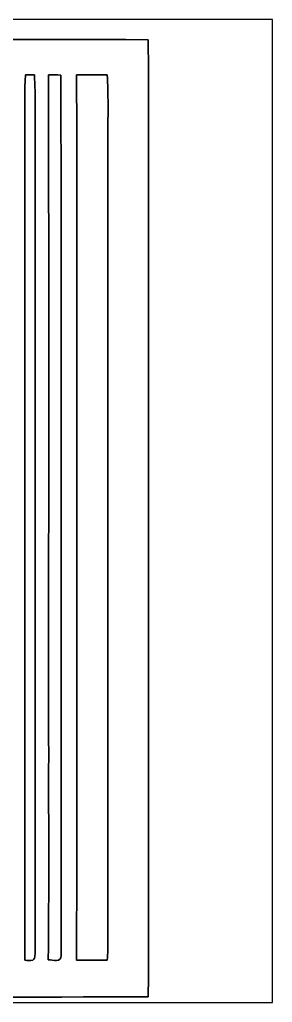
# Model space of a CAD drawing. Header units: centimetres. Extents: x -16.8 to 16.8, y -16.7 to 16.7.
# Drawn here: x 8.21 to 16.77, y -16.67 to 16.67 of the extents above; entities that cross this region are included whole.
import ezdxf

# ---------------------------------------------------------------- set-up
doc = ezdxf.new("R2010")
doc.units = ezdxf.units.CM
doc.header["$MEASUREMENT"] = 0
doc.layers.add('Layer 1', color=7, linetype='Continuous')

msp = doc.modelspace()

# ---------------------------------------------------------------- linework, layer by layer
at = {"layer": 'Layer 1', "color": 7}
for points, knots in [([(-16.77458, 16.66875), (-16.77458, 16.66875), (16.77458, 16.66875), (16.77458, 16.66875), (16.77458, 16.66875), (16.77458, 16.66875), (16.77458, -16.66875), (16.77458, -16.66875), (16.77458, -16.66875), (16.77458, -16.66875), (-16.77458, -16.66875), (-16.77458, -16.66875), (-16.77458, -16.66875), (-16.77458, -16.66875), (-16.77458, 16.66875), (-16.77458, 16.66875), (-16.77458, 16.66875), (-16.77458, 16.66875), (-16.77458, 16.66875), (-16.77458, 16.66875)], [0, 0, 0, 0, 0.16666667, 0.16666667, 0.16666667, 0.16666667, 0.33333333, 0.33333333, 0.33333333, 0.33333333, 0.5, 0.5, 0.5, 0.5, 0.66666667, 0.66666667, 0.66666667, 0.66666667, 1, 1, 1, 1]), ([(-12.5536, 15.97307), (-12.62556, 15.95861), (-12.65696, 15.89334), (-12.64779, 15.82455), (-12.64779, 15.82455), (-12.64497, 5.06166), (-12.64955, -5.70159), (-12.64567, -16.46484), (-12.64567, -16.46484), (-12.071, -16.50718), (-11.49421, -16.48989), (-10.91847, -16.49307), (-10.91847, -16.49307), (-3.08928, -16.48389), (4.73992, -16.50788), (12.56912, -16.48107), (12.56912, -16.48107), (12.58641, -9.31192), (12.57159, -2.14242), (12.57653, 5.02708), (12.57653, 5.02708), (12.56912, 8.68116), (12.59134, 12.33558), (12.56524, 15.9893), (12.56524, 15.9893), (4.49051, 16.01294), (-3.58458, 15.98789), (-11.65931, 16.002), (-11.65931, 16.002), (-11.95705, 15.99812), (-12.25832, 16.01611), (-12.5536, 15.97307)], [0, 0, 0, 0, 0.11111111, 0.11111111, 0.11111111, 0.11111111, 0.22222222, 0.22222222, 0.22222222, 0.22222222, 0.33333333, 0.33333333, 0.33333333, 0.33333333, 0.44444444, 0.44444444, 0.44444444, 0.44444444, 0.55555556, 0.55555556, 0.55555556, 0.55555556, 0.66666667, 0.66666667, 0.66666667, 0.66666667, 0.77777778, 0.77777778, 0.77777778, 0.77777778, 1, 1, 1, 1]), ([(8.39858, 14.8015), (8.50053, 14.80044), (8.60249, 14.79903), (8.70514, 14.79797), (8.70514, 14.79797), (8.75065, 14.07019), (8.72596, 13.34064), (8.7316, 12.61181), (8.7316, 12.61181), (8.73231, 3.43923), (8.72878, -5.7337), (8.73337, -14.90627), (8.73337, -14.90627), (8.71185, -14.99694), (8.763, -15.17756), (8.64799, -15.23577), (8.64799, -15.23577), (8.5598, -15.25341), (8.46914, -15.24388), (8.38024, -15.24071), (8.38024, -15.24071), (8.37565, -5.76862), (8.38059, 3.70381), (8.37777, 13.17625), (8.37777, 13.17625), (8.37812, 13.71812), (8.37036, 14.26034), (8.39858, 14.8015)], [0, 0, 0, 0, 0.125, 0.125, 0.125, 0.125, 0.25, 0.25, 0.25, 0.25, 0.375, 0.375, 0.375, 0.375, 0.5, 0.5, 0.5, 0.5, 0.625, 0.625, 0.625, 0.625, 0.75, 0.75, 0.75, 0.75, 1, 1, 1, 1]), ([(9.18175, 14.79903), (9.32145, 14.79585), (9.4615, 14.79232), (9.60226, 14.78844), (9.60226, 14.78844), (9.62801, 4.83129), (9.60543, -5.12657), (9.61355, -15.08372), (9.61355, -15.08372), (9.62166, -15.32396), (9.32356, -15.22977), (9.17751, -15.22589), (9.17751, -15.22589), (9.20291, -12.93213), (9.18422, -10.63731), (9.18986, -8.34319), (9.18986, -8.34319), (9.18457, -0.629), (9.20044, 7.08519), (9.18175, 14.79903)], [0, 0, 0, 0, 0.16666667, 0.16666667, 0.16666667, 0.16666667, 0.33333333, 0.33333333, 0.33333333, 0.33333333, 0.5, 0.5, 0.5, 0.5, 0.66666667, 0.66666667, 0.66666667, 0.66666667, 1, 1, 1, 1]), ([(10.13389, 14.79691), (10.48032, 14.79938), (10.82746, 14.79938), (11.17424, 14.79832), (11.17424, 14.79832), (11.21763, 14.1291), (11.19717, 13.45847), (11.20105, 12.78819), (11.20105, 12.78819), (11.20069, 3.67489), (11.19999, -5.43877), (11.2014, -14.55208), (11.2014, -14.55208), (11.19752, -14.77857), (11.19576, -15.00681), (11.176, -15.2333), (11.176, -15.2333), (10.82922, -15.24317), (10.48244, -15.23118), (10.13566, -15.23224), (10.13566, -15.23224), (10.15083, -8.17351), (10.13813, -1.11443), (10.14236, 5.94431), (10.14236, 5.94431), (10.13813, 8.89529), (10.15189, 11.84628), (10.13389, 14.79691)], [0, 0, 0, 0, 0.125, 0.125, 0.125, 0.125, 0.25, 0.25, 0.25, 0.25, 0.375, 0.375, 0.375, 0.375, 0.5, 0.5, 0.5, 0.5, 0.625, 0.625, 0.625, 0.625, 0.75, 0.75, 0.75, 0.75, 1, 1, 1, 1])]:
    msp.add_open_spline(points, degree=3, knots=knots, dxfattribs=at)
at = {"layer": 'Layer 1', "color": 252}
for points, knots in [([(-12.5536, 15.97307), (-12.25832, 16.01611), (-11.95705, 15.99812), (-11.65931, 16.002), (-11.65931, 16.002), (-3.58458, 15.98789), (4.49051, 16.01294), (12.56524, 15.9893), (12.56524, 15.9893), (12.59134, 12.33558), (12.56912, 8.68116), (12.57653, 5.02708), (12.57653, 5.02708), (12.57159, -2.14242), (12.58641, -9.31192), (12.56912, -16.48107), (12.56912, -16.48107), (4.73992, -16.50788), (-3.08928, -16.48389), (-10.91847, -16.49307), (-10.91847, -16.49307), (-11.49421, -16.48989), (-12.071, -16.50718), (-12.64567, -16.46484), (-12.64567, -16.46484), (-12.64955, -5.70159), (-12.64497, 5.06166), (-12.64779, 15.82455), (-12.64779, 15.82455), (-12.65696, 15.89334), (-12.62556, 15.95861), (-12.5536, 15.97307), (-12.5536, 15.97307), (-12.5536, 15.97307), (-12.5536, 15.97307), (-12.5536, 15.97307)], [0, 0, 0, 0, 0.1, 0.1, 0.1, 0.1, 0.2, 0.2, 0.2, 0.2, 0.3, 0.3, 0.3, 0.3, 0.4, 0.4, 0.4, 0.4, 0.5, 0.5, 0.5, 0.5, 0.6, 0.6, 0.6, 0.6, 0.7, 0.7, 0.7, 0.7, 0.8, 0.8, 0.8, 0.8, 1, 1, 1, 1]), ([(8.39858, 14.8015), (8.37036, 14.26034), (8.37812, 13.71812), (8.37777, 13.17625), (8.37777, 13.17625), (8.38059, 3.70381), (8.37565, -5.76862), (8.38024, -15.24071), (8.38024, -15.24071), (8.46914, -15.24388), (8.5598, -15.25341), (8.64799, -15.23577), (8.64799, -15.23577), (8.763, -15.17756), (8.71185, -14.99694), (8.73337, -14.90627), (8.73337, -14.90627), (8.72878, -5.7337), (8.73231, 3.43923), (8.7316, 12.61181), (8.7316, 12.61181), (8.72596, 13.34064), (8.75065, 14.07019), (8.70514, 14.79797), (8.70514, 14.79797), (8.60249, 14.79903), (8.50053, 14.80044), (8.39858, 14.8015), (8.39858, 14.8015), (8.39858, 14.8015), (8.39858, 14.8015), (8.39858, 14.8015)], [0, 0, 0, 0, 0.11111111, 0.11111111, 0.11111111, 0.11111111, 0.22222222, 0.22222222, 0.22222222, 0.22222222, 0.33333333, 0.33333333, 0.33333333, 0.33333333, 0.44444444, 0.44444444, 0.44444444, 0.44444444, 0.55555556, 0.55555556, 0.55555556, 0.55555556, 0.66666667, 0.66666667, 0.66666667, 0.66666667, 0.77777778, 0.77777778, 0.77777778, 0.77777778, 1, 1, 1, 1]), ([(9.18175, 14.79903), (9.20044, 7.08519), (9.18457, -0.629), (9.18986, -8.34319), (9.18986, -8.34319), (9.18422, -10.63731), (9.20291, -12.93213), (9.17751, -15.22589), (9.17751, -15.22589), (9.32356, -15.22977), (9.62166, -15.32396), (9.61355, -15.08372), (9.61355, -15.08372), (9.60543, -5.12657), (9.62801, 4.83129), (9.60226, 14.78844), (9.60226, 14.78844), (9.4615, 14.79232), (9.32145, 14.79585), (9.18175, 14.79903), (9.18175, 14.79903), (9.18175, 14.79903), (9.18175, 14.79903), (9.18175, 14.79903)], [0, 0, 0, 0, 0.14285714, 0.14285714, 0.14285714, 0.14285714, 0.28571429, 0.28571429, 0.28571429, 0.28571429, 0.42857143, 0.42857143, 0.42857143, 0.42857143, 0.57142857, 0.57142857, 0.57142857, 0.57142857, 0.71428571, 0.71428571, 0.71428571, 0.71428571, 1, 1, 1, 1]), ([(10.13389, 14.79691), (10.15189, 11.84628), (10.13813, 8.89529), (10.14236, 5.94431), (10.14236, 5.94431), (10.13813, -1.11443), (10.15083, -8.17351), (10.13566, -15.23224), (10.13566, -15.23224), (10.48244, -15.23118), (10.82922, -15.24317), (11.176, -15.2333), (11.176, -15.2333), (11.19576, -15.00681), (11.19752, -14.77857), (11.2014, -14.55208), (11.2014, -14.55208), (11.19999, -5.43877), (11.20069, 3.67489), (11.20105, 12.78819), (11.20105, 12.78819), (11.19717, 13.45847), (11.21763, 14.1291), (11.17424, 14.79832), (11.17424, 14.79832), (10.82746, 14.79938), (10.48032, 14.79938), (10.13389, 14.79691), (10.13389, 14.79691), (10.13389, 14.79691), (10.13389, 14.79691), (10.13389, 14.79691)], [0, 0, 0, 0, 0.11111111, 0.11111111, 0.11111111, 0.11111111, 0.22222222, 0.22222222, 0.22222222, 0.22222222, 0.33333333, 0.33333333, 0.33333333, 0.33333333, 0.44444444, 0.44444444, 0.44444444, 0.44444444, 0.55555556, 0.55555556, 0.55555556, 0.55555556, 0.66666667, 0.66666667, 0.66666667, 0.66666667, 0.77777778, 0.77777778, 0.77777778, 0.77777778, 1, 1, 1, 1])]:
    msp.add_open_spline(points, degree=3, knots=knots, dxfattribs=at)

doc.saveas('drawing.dxf')
